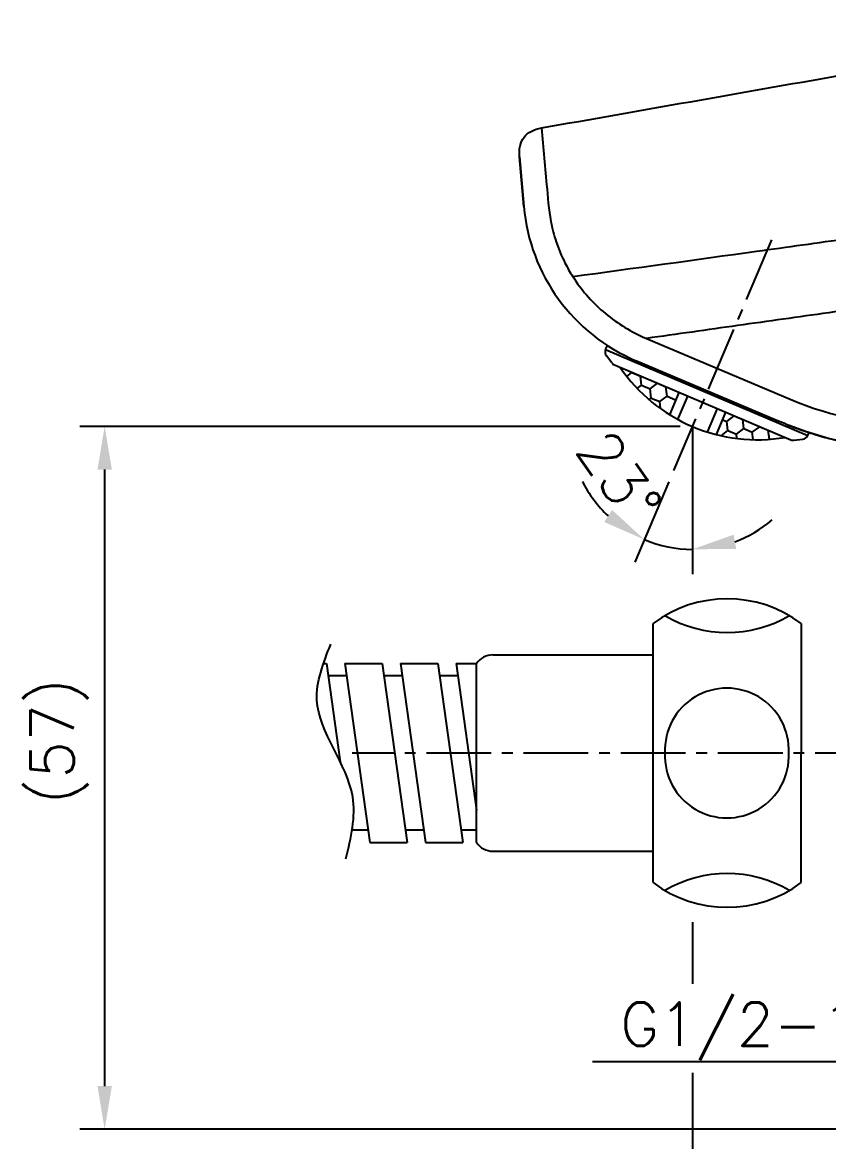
# Model space of a CAD drawing. Extents: x 9131 to 9725, y -7552 to -7132.
# Drawn here: x 9350 to 9415.3, y -7409.2 to -7318.5 of the extents above; entities that cross this region are included whole.
import ezdxf

# ---------------------------------------------------------------- set-up
doc = ezdxf.new("R2010")
doc.units = 0
doc.header["$LTSCALE"] = 7
doc.header["$MEASUREMENT"] = 0
doc.linetypes.add('CENTER2', pattern=[1.125, 0.75, -0.125, 0.125, -0.125])
doc.layers.get('0').update_dxf_attribs({"color": 2, "linetype": 'CONTINUOUS'})
doc.layers.get('Defpoints').update_dxf_attribs({"linetype": 'CONTINUOUS'})
for name, color, linetype in [('CL', 1, 'CENTER2'), ('D', 2, 'CONTINUOUS'), ('DIM', 2, 'CONTINUOUS'), ('DWG', 7, 'CONTINUOUS')]:
    doc.layers.add(name, color=color, linetype=linetype)
doc.styles.add('GHS', font='ROMANS.shx', dxfattribs={"bigfont": 'GHS.shx'})
doc.dimstyles.new('HONG', dxfattribs={"dimscale": 0, "dimtxt": 3.5, "dimasz": 3.5, "dimexe": 2, "dimexo": 1, "dimgap": 1, "dimtad": 1, "dimdec": 4, "dimdsep": 46, "dimtxsty": 'GHS', "dimcen": 3, "dimclrd": 256, "dimclre": 256, "dimclrt": 2, "dimadec": 4, "dimazin": 2, "dimtfac": 1, "dimtdec": 4, "dimtmove": 0, "dimatfit": 2, "dimfxl": 0, "dimtvp": 1, "dimtolj": 1, "dimarcsym": 0})

# ---------------------------------------------------------------- blocks, each defined once
blk = doc.blocks.new('*D6')
at = {"layer": 'D', "lineweight": -2}
for p, q in [((9403.251, -7351.222), (9354.631, -7351.222)), ((9356.631, -7404.693), (9356.631, -7354.722)), ((9484.07, -7408.193), (9354.631, -7408.193))]:
    blk.add_line(p, q, dxfattribs=at)
at = {"layer": 'D'}
for points in [[(9356.047, -7354.722), (9357.214, -7354.722), (9356.631, -7351.222)], [(9356.047, -7404.693), (9357.214, -7404.693), (9356.631, -7408.193)]]:
    blk.add_solid(points, dxfattribs=at)
at = {"layer": 'Defpoints', "color": 0}
for p in [(9356.631, -7351.222), (9404.251, -7351.222), (9485.07, -7408.193)]:
    blk.add_point(p, dxfattribs=at)
at = {"layer": 'D', "color": 2, "insert": (9352.964, -7376.74), "char_height": 3.5, "attachment_point": 5, "rotation": 90, "style": 'GHS'}
blk.add_mtext('\\A1;(57)', dxfattribs=at)
blk = doc.blocks.new('*D7')
at = {"layer": 'D', "lineweight": -2}
for p, q in [((9402.345, -7355.714), (9399.578, -7362.233)), ((9404.251, -7360.425), (9404.251, -7363.183))]:
    blk.add_line(p, q, dxfattribs=at)
for start, end in [(206.52766, 226.76383), (290.23617, 310.47234), (247, 270)]:
    blk.add_arc((9404.251, -7351.222), 9.961, start, end, dxfattribs=at)
at = {"layer": 'D'}
for points in [[(9397.746, -7357.991), (9397.109, -7358.968), (9400.359, -7360.392)], [(9407.799, -7361.143), (9407.595, -7359.994), (9404.251, -7361.183)]]:
    blk.add_solid(points, dxfattribs=at)
at = {"layer": 'Defpoints', "color": 0}
for p in [(9410.667, -7336.107), (9404.251, -7351.222), (9402.735, -7354.794), (9404.251, -7359.425), (9402.922, -7361.094)]:
    blk.add_point(p, dxfattribs=at)
at = {"layer": 'D', "color": 2, "insert": (9398.331, -7355.339), "char_height": 3.5, "attachment_point": 5, "rotation": 304.81735, "style": 'GHS'}
blk.add_mtext('\\A1;23°', dxfattribs=at)

msp = doc.modelspace()

# ---------------------------------------------------------------- hatches: boundary and pattern name
at = {"layer": 'D', "ltscale": 0.6}
h = msp.add_hatch(dxfattribs=at)
h.set_pattern_fill('HONEY', color=256, scale=6, angle=-23)
h.set_pattern_definition([(337, (4090.2017, -6195.4101), (1.28935527, 0.15831292), [0.75, -1.5]), (97, (4090.2017, -6195.4101), (-0.78178065, 1.03745796), [0.75, -1.5]), (37, (4090.2017, -6195.4101), (0.507574625, 1.19577088), [-1.5, 0.75])])
h.paths.add_polyline_path([(9406.19953, -7351.87911, 0.104208), (9411.77174, -7352.11105), (9406.96682, -7350.07149)])
h.paths.add_polyline_path([(9402.42546, -7350.27712), (9403.19275, -7348.46949), (9398.38783, -7346.42992, 0.104208)])

# ---------------------------------------------------------------- linework, layer by layer
at = {"color": 7, "linetype": 'Continuous'}
for p, q in [((9392.03954, -7327.02258), (9392.44501, -7331.6176)), ((9390.24424, -7329.36222), (9390.59673, -7333.39125)), ((9390.59674, -7333.39126), (9390.24424, -7329.36223)), ((9400.53195, -7344.08432), (9412.16516, -7349.02221)), ((9411.14839, -7350.76008), (9399.67869, -7345.89148)), ((9411.78408, -7351.02143), (9411.14838, -7350.76011)), ((9411.78395, -7351.02138), (9411.78406, -7351.02142)), ((9413.38859, -7351.60854), (9413.43763, -7351.62493))]:
    msp.add_line(p, q, dxfattribs=at)
msp.add_lwpolyline([(9411.78395, -7351.02138), (9413.4179, -7351.61723), (9415.36728, -7352.19265), (9417.35508, -7352.63608), (9419.369, -7352.94425), (9421.39634, -7353.11551), (9423.11255, -7353.15334)], dxfattribs=at)
for centre, radius, start, end in [((9405.53965, -7332.08391), 15, 185, 247), ((9404.5804, -7332.62006), 11.91756, 206.5907628, 212.7677978), ((9406.4977, -7329.87886), 15.40771, 246.1880262, 247.2192526), ((9423.04402, -7322.91647), 28.28219, 247.3773818, 269.9681749), ((9423.2392, -7322.2097), 31.00527, 248.7190846, 251.4756491)]:
    msp.add_arc(centre, radius, start, end, dxfattribs=at)
for points, knots in [([(9392.03954, -7327.02258), (9400.07809, -7325.60531), (9416.23769, -7322.75084), (9432.40012, -7319.91233), (9440.51993, -7318.46813)], [0, 0, 0, 0, 0.49741881, 1, 1, 1, 1]), ([(9390.24424, -7329.36221), (9390.21835, -7329.06633), (9390.22874, -7328.5064), (9390.55943, -7327.74543), (9391.20889, -7327.22908), (9391.74704, -7327.07412), (9392.03954, -7327.02254)], [0, 0, 0, 0, 0.2701771, 0.50000275, 0.72982817, 1, 1, 1, 1]), ([(9390.24424, -7329.36221), (9390.21835, -7329.06632), (9390.22875, -7328.5064), (9390.55943, -7327.74544), (9391.20889, -7327.2291), (9391.74703, -7327.07414), (9392.03952, -7327.02256)], [0, 0, 0, 0, 0.27017663, 0.50000253, 0.72982834, 1, 1, 1, 1]), ([(9394.55923, -7339.07028), (9399.52634, -7338.38971), (9406.97617, -7337.36545), (9416.90596, -7335.9801), (9424.35213, -7334.94211), (9431.79734, -7333.90488), (9437.99718, -7333.01323), (9442.95038, -7332.25949), (9447.9043, -7331.51792), (9451.62486, -7330.99704), (9454.10786, -7330.67118)], [0, 0, 0, 0, 0.25009866, 0.37512936, 0.50014372, 0.62514086, 0.75012025, 0.81259996, 0.87507382, 1, 1, 1, 1]), ([(9392.445, -7331.6176), (9392.53296, -7332.6187), (9392.61236, -7333.90798), (9392.96766, -7335.44511), (9393.30419, -7336.57605), (9393.65037, -7337.41047), (9393.92336, -7337.95456)], [0, 0, 0, 0, 0.46003059, 0.58834509, 0.7213439, 1, 1, 1, 1]), ([(9459.59428, -7335.84087), (9458.36401, -7336.01384), (9455.89849, -7336.32287), (9452.20019, -7336.78568), (9448.50749, -7337.2922), (9444.81773, -7337.81971), (9441.13144, -7338.3706), (9437.44374, -7338.91171), (9433.75289, -7339.43164), (9428.8307, -7340.11682), (9422.67719, -7340.96807), (9415.29502, -7342.00368), (9407.91382, -7343.04682), (9402.99252, -7343.73886), (9400.53179, -7344.08464)], [0, 0, 0, 0, 0.06249792, 0.12499297, 0.18749646, 0.24999628, 0.31249435, 0.37499566, 0.43749367, 0.49999652, 0.62499598, 0.74999658, 0.87499573, 1, 1, 1, 1]), ([(9394.55921, -7339.0703), (9394.89599, -7339.5922), (9395.65097, -7340.60503), (9397.45039, -7342.40784), (9399.10376, -7343.45528), (9400.27704, -7343.97501)], [0, 0, 0, 0, 0.24441777, 0.49504153, 1, 1, 1, 1]), ([(9413.43763, -7351.62493), (9413.71451, -7351.71723), (9414.2404, -7351.88442), (9414.98684, -7352.10059), (9415.63779, -7352.27324), (9416.11667, -7352.3906), (9416.44513, -7352.46679), (9416.64816, -7352.51251), (9416.82136, -7352.55048), (9416.96401, -7352.58094), (9417.06362, -7352.60195), (9417.12746, -7352.6151), (9417.1637, -7352.62292), (9417.19132, -7352.62779), (9417.21249, -7352.63396), (9417.22267, -7352.63281), (9417.23001, -7352.63764), (9417.23055, -7352.63637)], [0, 0, 0, 0, 0.22291378, 0.42141607, 0.59349728, 0.7372529, 0.79798841, 0.8510275, 0.89621432, 0.93340723, 0.96246457, 0.97390755, 0.98328407, 0.99058786, 0.99581263, 0.99895211, 1, 1, 1, 1])]:
    msp.add_open_spline(points, degree=3, knots=knots, dxfattribs=at)
at = {"layer": 'CL'}
for p, q in [((9410.66724, -7336.10727), (9402.7354, -7354.79352)), ((9443.06993, -7377.69434), (9376.67493, -7377.69434))]:
    msp.add_line(p, q, dxfattribs=at)
at = {"layer": 'D', "ltscale": 0.6}
msp.add_line((9397.22567, -7344.9958), (9413.61066, -7351.95081), dxfattribs=at)
at = {"layer": 'D'}
for p, q in [((9404.25143, -7351.22196), (9404.25143, -7363.18339)), ((9404.25143, -7391.39597), (9404.25143, -7396.41137)), ((9423.54365, -7402.71838), (9396.14581, -7402.71838)), ((9404.25143, -7403.61537), (9404.25143, -7451.44584))]:
    msp.add_line(p, q, dxfattribs=at)
msp.add_spline([(9376.17393, -7386.26516), (9376.72897, -7381.23529), (9373.82791, -7373.40028), (9374.95023, -7368.87623)], degree=3, dxfattribs=at)
at = {"layer": 'DWG'}
for p, q in [((9397.22567, -7344.9958), (9397.36729, -7344.66217)), ((9397.72717, -7346.07671), (9397.28661, -7345.49207)), ((9397.93112, -7346.23606), (9412.22845, -7352.30491)), ((9402.42546, -7350.27712), (9403.19275, -7348.46949)), ((9403.07925, -7350.65636), (9403.88313, -7348.76254)), ((9405.47256, -7351.67226), (9406.27644, -7349.77844)), ((9406.19953, -7351.87911), (9406.96682, -7350.07149)), ((9412.48475, -7352.34094), (9413.21134, -7352.25172)), ((9413.61066, -7351.95081), (9413.71091, -7351.71464)), ((9401.06993, -7388.19434), (9401.06993, -7367.19433)), ((9413.06993, -7367.19433), (9413.06993, -7377.69433)), ((9374.35956, -7370.44433), (9374.59974, -7370.44433)), ((9374.59974, -7370.44433), (9375.71959, -7378.41249)), ((9376.08026, -7370.44433), (9378.1181, -7384.94433)), ((9376.08026, -7370.44433), (9379.10974, -7370.44433)), ((9379.10974, -7370.44433), (9381.14758, -7384.94433)), ((9380.59026, -7370.44433), (9382.6281, -7384.94433)), ((9380.59026, -7370.44433), (9383.61974, -7370.44433)), ((9383.61974, -7370.44433), (9385.65758, -7384.94433)), ((9385.10026, -7370.44433), (9386.76993, -7382.32471)), ((9385.10026, -7370.44433), (9386.76993, -7370.44433)), ((9386.76993, -7383.94433), (9386.76993, -7370.44433)), ((9388.08457, -7369.74433), (9401.06993, -7369.74433)), ((9376.25502, -7371.44433), (9374.74028, -7371.44433)), ((9380.7308, -7371.44433), (9379.25028, -7371.44433)), ((9385.2408, -7371.44433), (9383.76028, -7371.44433)), ((9413.06993, -7388.19434), (9413.06993, -7377.69433)), ((9378.01178, -7383.94433), (9376.67457, -7383.94433)), ((9382.48756, -7383.94433), (9381.00704, -7383.94433)), ((9386.76993, -7383.94433), (9385.51704, -7383.94433)), ((9386.76993, -7384.94433), (9386.76993, -7383.94433)), ((9378.1181, -7384.94433), (9381.14758, -7384.94433)), ((9382.6281, -7384.94433), (9385.65758, -7384.94433)), ((9388.08457, -7385.64433), (9401.06993, -7385.64433))]:
    msp.add_line(p, q, dxfattribs=at)
for centre, radius, start, end in [((9397.68593, -7345.19116), 0.5, 157, 217), ((9398.12649, -7345.77581), 0.5, 217, 247), ((9409.53602, -7338.77225), 13.52487, 214.4851014, 247), ((9409.53602, -7338.77225), 13.52487, 247, 279.5148986), ((9412.42381, -7351.84466), 0.5, 247, 277), ((9413.15041, -7351.75545), 0.5, 277, 337), ((9407.06993, -7375.19433), 10, 53.1301024, 126.8698976), ((9407.06993, -7357.92147), 10, 239.7281335, 300.2718665), ((9388.03922, -7371.24365), 1.5, 88.2676347, 147.8), ((9407.04845, -7377.45881), 5.02287, 357.3124376, 182.6875515), ((9407.04845, -7377.92985), 5.02287, 177.3124376, 2.6875515), ((9388.03922, -7384.14502), 1.5, 212.2, 271.7323653), ((9407.06993, -7397.4672), 10, 59.7281225, 120.2718556), ((9407.06993, -7380.19434), 10, 233.1300914, 306.8698867)]:
    msp.add_arc(centre, radius, start, end, dxfattribs=at)

# ---------------------------------------------------------------- texts
at = {"layer": 'DIM', "color": 2, "insert": (9420.75075, -7402.58303), "char_height": 3.5, "attachment_point": 9, "style": 'GHS'}
msp.add_mtext('G1/2-14', dxfattribs=at)

# ---------------------------------------------------------------- dimensions: what is measured, and where the dimension line sits
at = {"layer": 'D'}
dim = msp.add_angular_dim_2l(base=(9402.92248, -7361.09435), line1=((9410.66724, -7336.10727), (9402.7354, -7354.79352)), line2=((9404.25143, -7351.22196), (9404.25143, -7359.42534)), dimstyle='HONG', override={"dimscale": 1}, dxfattribs=at)
dim.commit()
dim.dimension.update_dxf_attribs({"geometry": '*D7', "text_midpoint": (9396.07333, -7356.90956), "dimtype": 130})
dim = msp.add_linear_dim(base=(9356.63068, -7351.22196), p1=(9485.06993, -7408.19333), p2=(9404.25143, -7351.22196), angle=90, text='(57)', dimstyle='HONG', override={"dimscale": 1}, dxfattribs=at)
dim.commit()
dim.dimension.update_dxf_attribs({"geometry": '*D6', "text_midpoint": (9356.63068, -7376.73992), "dimtype": 128})

doc.saveas('drawing.dxf')
